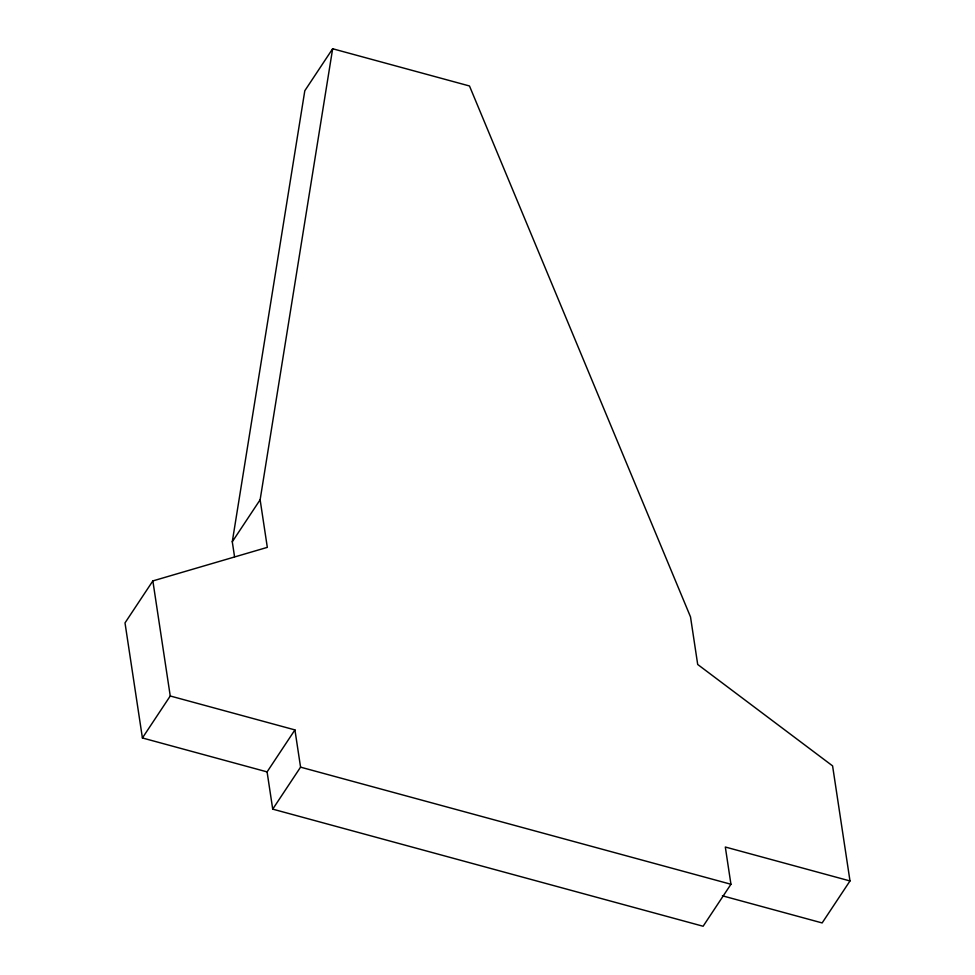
<?xml version="1.0" encoding="UTF-8"?>
<svg xmlns="http://www.w3.org/2000/svg" width="975" height="975" viewBox="0 0 975 975"><rect width="100%" height="100%" fill="white"/><g stroke="black" fill="none" stroke-linecap="round" stroke-linejoin="round"><path stroke-width="1.46" d="M234.536 556.628L232.282 541.759L304.809 90.736L332.646 48.75L469.487 85.983L690.507 616.883L697.698 664.475L832.589 765.887L849.993 880.949L822.144 922.935L722.402 895.793M849.993 880.949L725.315 847.019L730.945 884.264L703.109 926.25L272.72 809.14L267.089 771.895L142.411 737.965L125.007 622.903L152.856 580.917L267.321 547.365L260.13 499.773L332.646 48.75M232.282 541.759L260.13 499.773M142.411 737.965L170.247 695.992L152.856 580.917M267.089 771.895L294.925 729.909L170.247 695.992M272.72 809.14L300.568 767.154L294.925 729.909M300.568 767.154L730.945 884.264"/></g></svg>
